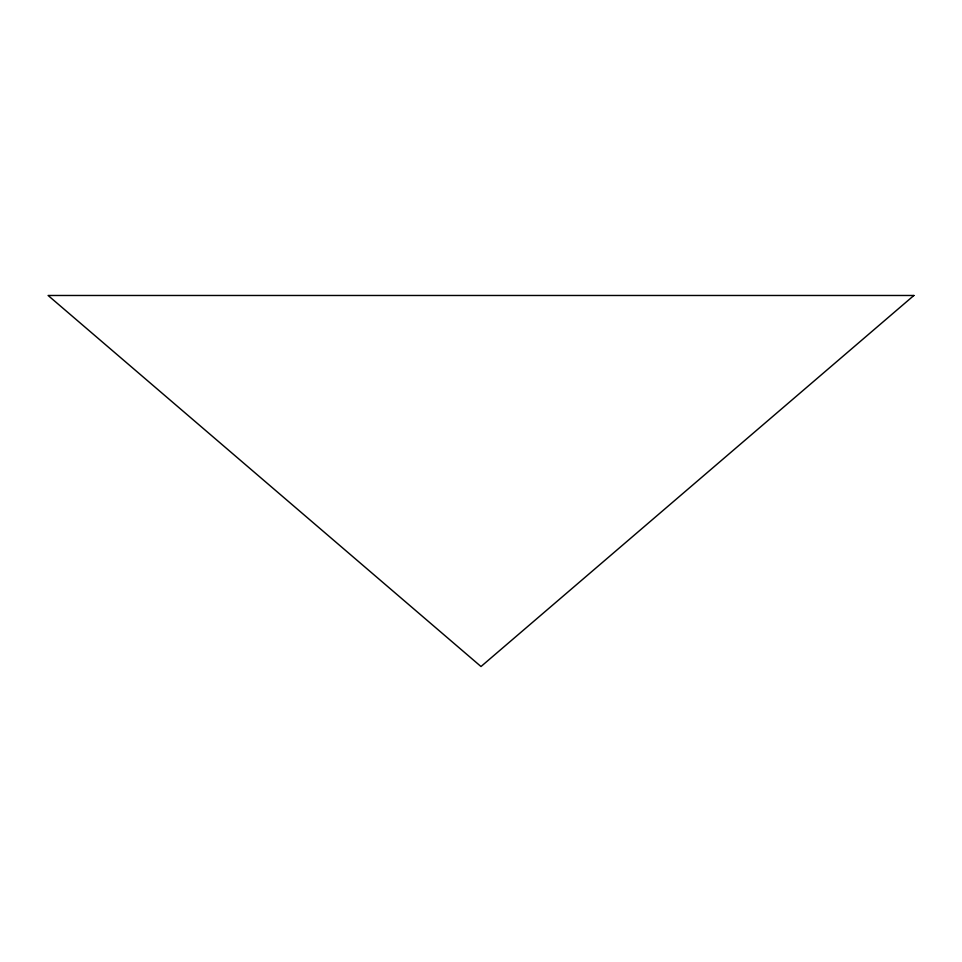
<?xml version="1.0" encoding="UTF-8"?>
<svg xmlns="http://www.w3.org/2000/svg" width="962" height="962" viewBox="0 0 962 962"><rect width="100%" height="100%" fill="white"/><g stroke="black" fill="none" stroke-linecap="round" stroke-linejoin="round"><path stroke-width="1.44" d="M913.9 295.478L481 666.522L48.1 295.478L913.9 295.478"/></g></svg>
